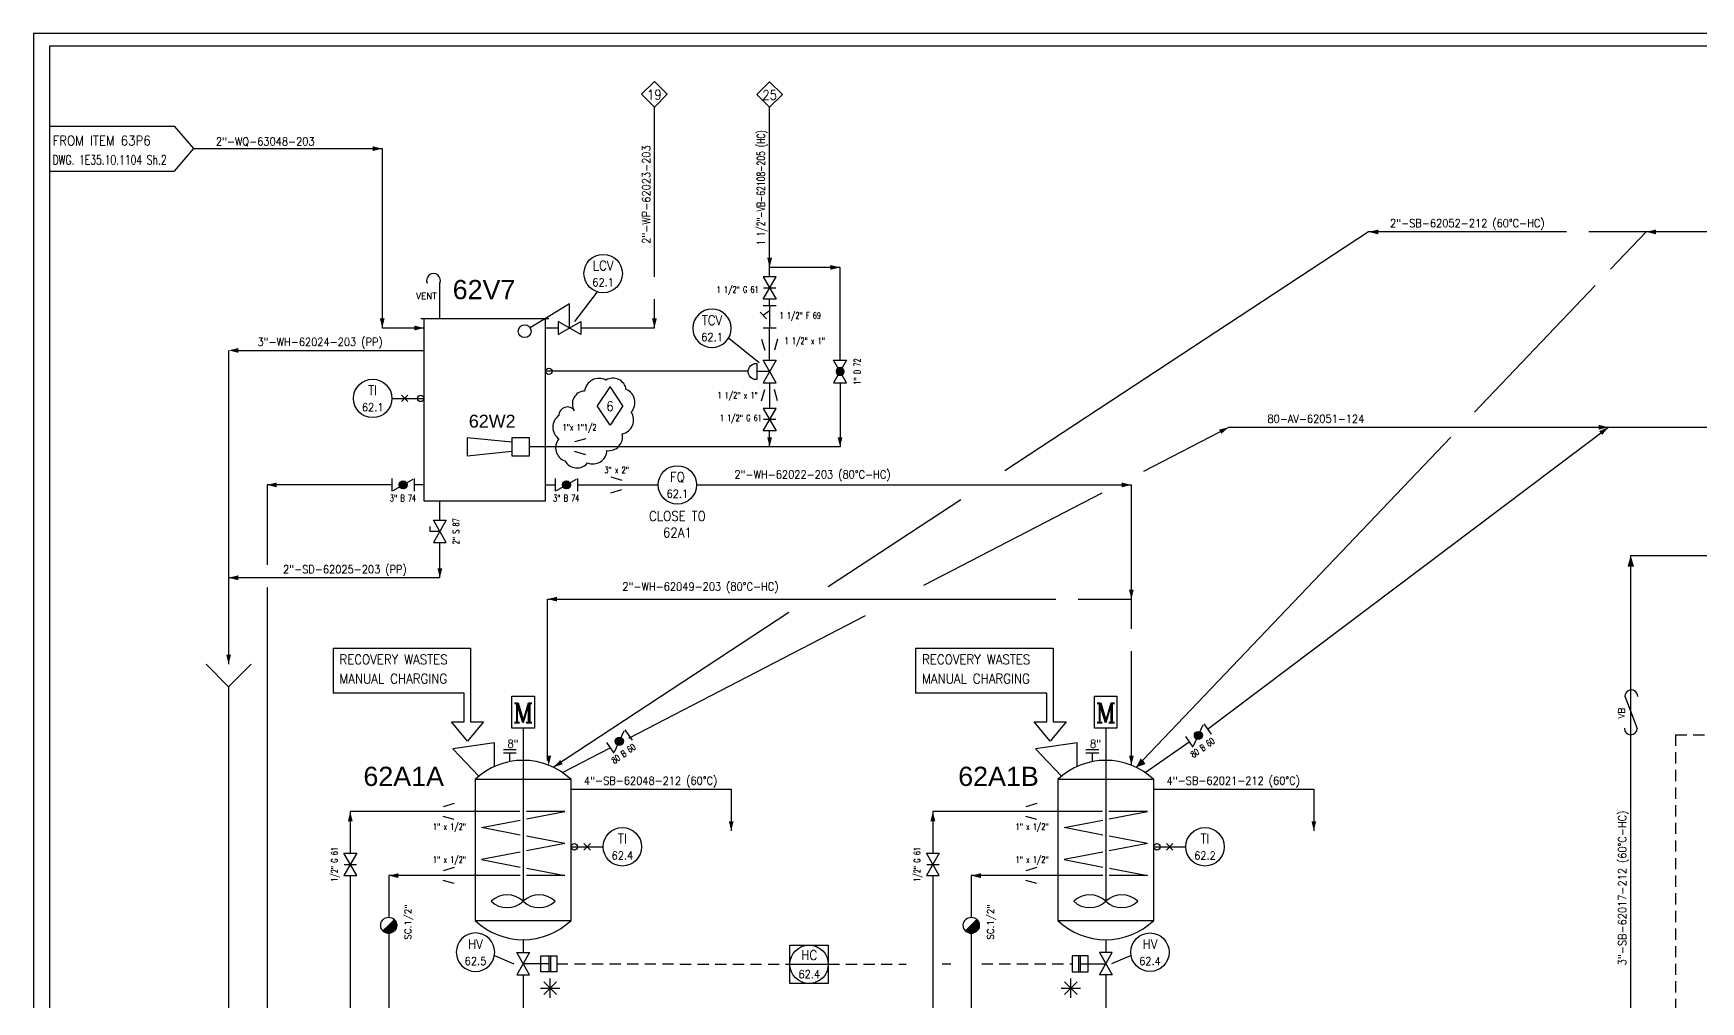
# Model space of a CAD drawing. Extents: x 0 to 91.5, y 0 to 59.4.
# Drawn here: x 0 to 52.1, y 29.2 to 59.4 of the extents above; entities that cross this region are included whole.
import ezdxf
from ezdxf.enums import TextEntityAlignment as Align
from ezdxf.lldxf.tags import DXFTag

# ---------------------------------------------------------------- set-up
doc = ezdxf.new("R2010")
doc.units = 0
doc.header["$LTSCALE"] = 0.5
doc.header["$MEASUREMENT"] = 0
doc.linetypes.add('TRATT2', pattern=[1.1, 0.7, -0.4])
doc.layers.get('0').update_dxf_attribs({"linetype": 'CONTINUOUS'})
for name, color, linetype in [('GREEN', 92, 'CONTINUOUS'), ('NUVOLA', 6, 'CONTINUOUS'), ('PI', 7, 'CONTINUOUS'), ('RED', 1, 'CONTINUOUS'), ('S', 7, 'CONTINUOUS'), ('TRATT2', 5, 'TRATT2'), ('Y', 92, 'CONTINUOUS')]:
    doc.layers.add(name, color=color, linetype=linetype)
doc.styles.add('A4', font='arial.ttf', dxfattribs={"height": 0.4})
doc.styles.add('A6', font='arial.ttf', dxfattribs={"height": 0.6})
doc.styles.add('C6', font='COMPLEX', dxfattribs={"height": 0.6})
doc.styles.add('S2', font='SIMPLEX', dxfattribs={"height": 0.2})
doc.styles.add('S25', font='SIMPLEX', dxfattribs={"width": 0.9, "height": 0.25})
doc.styles.add('S25S', font='SIMPLEX', dxfattribs={"width": 0.7, "height": 0.25})
doc.styles.add('S3', font='SIMPLEX', dxfattribs={"width": 0.9, "height": 0.3})
doc.styles.add('S3S', font='SIMPLEX', dxfattribs={"width": 0.7, "height": 0.3})
tags = doc.linetypes.add('CAPILLARE', pattern='A,0.8,[134,es.shx,S=2.5,R=45,X=0,Y=0],0,1', length=1.8).pattern_tags.tags
tags[4] = DXFTag(74, 5)

# ---------------------------------------------------------------- blocks, each defined once
blk = doc.blocks.new('LCV', base_point=(15.3, 49.6))
for p, q in [((15.649, 50.35), (14.42, 49.604)), ((15.649, 49.6), (15.649, 50.35)), ((15.299, 49.8), (15.299, 49.4)), ((15.299, 49.4), (15.999, 49.8)), ((15.999, 49.4), (15.299, 49.8)), ((15.999, 49.8), (15.999, 49.4))]:
    blk.add_line(p, q)
blk.add_circle((14.249, 49.5), 0.2)
at = {"style": 'S25S', "width": 0.7}
blk.add_attdef('LCV', text='', height=0.25, dxfattribs=at).set_placement((15.7, 48.9), align=Align.CENTER)
blk = doc.blocks.new('STRUM', base_point=(33, 38))
blk.add_circle((33, 38), 0.6)
at = {"width": 0.9}
for tag, height, style, p in [('2', 0.3, 'S3', (33, 38.1)), ('1', 0.25, 'S25', (33, 37.6))]:
    blk.add_attdef(tag, text='', height=height, dxfattribs=dict(at, style=style)).set_placement(p, align=Align.CENTER)
blk = doc.blocks.new('FRECC1', base_point=(19.1, 50.4))
blk.add_solid([(19.1, 50.4), (19.4, 50.475), (19.4, 50.325)])
blk = doc.blocks.new('K', base_point=(6, 22))
for p, q in [((6, 22.2), (6, 21.8)), ((6, 21.8), (6.7, 22.2)), ((6.7, 21.8), (6, 22.2)), ((6.7, 22.2), (6.7, 21.8))]:
    blk.add_line(p, q)
at = {"layer": 'PI', "style": 'S25S', "width": 0.7}
blk.add_attdef('K', text='', height=0.25, dxfattribs=at).set_placement((6.35, 22.3), align=Align.CENTER)
blk = doc.blocks.new('TCV', base_point=(16, 44))
for p, q in [((16.1, 44.4), (16.6, 44.4)), ((16.35, 44.3), (16.35, 44.4)), ((16.35, 44), (16.35, 44.3))]:
    blk.add_line(p, q)
blk.add_arc((16.35, 44.419), 0.251, 355.658, 184.342)
blk.add_blockref('K', (16, 44))
at = {"style": 'S25S', "width": 0.7}
blk.add_attdef('TCV', text='', height=0.25, dxfattribs=at).set_placement((16.4, 43.2), align=Align.CENTER)
blk = doc.blocks.new('X', base_point=(14, 48))
for p, q in [((14.1, 47.9), (13.9, 48.1)), ((14.1, 48.1), (13.9, 47.9))]:
    blk.add_line(p, q)
blk = doc.blocks.new('MOTOR', base_point=(11.35, 51))
for p, q in [((11, 52), (11.7, 52)), ((11, 51), (11, 52)), ((11.7, 52), (11.7, 51)), ((11.7, 51), (11, 51))]:
    blk.add_line(p, q)
at = {"style": 'C6'}
blk.add_text('M', height=0.6, dxfattribs=at).set_placement((11.351, 51.18), align=Align.CENTER)
blk = doc.blocks.new('LOSAN2', base_point=(64, 56))
for p, q in [((64, 56.7), (67.9, 56.7)), ((64, 55.3), (67.9, 55.3))]:
    blk.add_line(p, q)
at = {"layer": 'S', "style": 'S3', "width": 0.9}
for tag, p in [('1', (64.1, 56.1)), ('2', (64.1, 55.5))]:
    blk.add_attdef(tag, p, '', height=0.3, dxfattribs=at)
blk = doc.blocks.new('G', base_point=(69, 41))
at = {"layer": 'S'}
for p, q in [((69, 41.2), (69, 40.8)), ((69, 40.8), (69.7, 41.2)), ((69.7, 40.8), (69, 41.2)), ((69.348, 41.194), (69.348, 40.807)), ((69.7, 41.2), (69.7, 40.8))]:
    blk.add_line(p, q, dxfattribs=at)
at = {"layer": 'S', "style": 'S2', "width": 0.7}
for p in [(69.349, 41.396), (69.349, 40.502)]:
    blk.add_attdef('G', text='', height=0.2, dxfattribs=at).set_placement(p, align=Align.CENTER)
blk = doc.blocks.new('*X14')
for p, q in [((12.725, 29.59), (12.86, 29.725)), ((12.728, 29.628), (12.822, 29.722)), ((12.731, 29.561), (12.889, 29.719)), ((12.742, 29.536), (12.914, 29.708)), ((12.757, 29.516), (12.934, 29.693)), ((12.776, 29.499), (12.951, 29.674)), ((12.798, 29.486), (12.964, 29.652)), ((12.825, 29.477), (12.973, 29.625)), ((12.858, 29.475), (12.975, 29.592)), ((12.907, 29.489), (12.961, 29.543))]:
    blk.add_line(p, q)
blk = doc.blocks.new('D', base_point=(69.1, 41))
at = {"layer": 'S'}
for p, q in [((69.1, 41.2), (69.8, 40.8)), ((69.8, 41.2), (69.1, 40.8)), ((69.1, 40.8), (69.1, 41.2)), ((69.8, 40.8), (69.8, 41.2))]:
    blk.add_line(p, q, dxfattribs=at)
blk.add_circle((69.45, 41), 0.125, dxfattribs=at)
blk.add_blockref('*X14', (56.6, 11.4), dxfattribs=at)
at = {"layer": 'S', "style": 'S2', "width": 0.7}
for p in [(69.449, 41.396), (69.449, 40.502)]:
    blk.add_attdef('D', text='', height=0.2, dxfattribs=at).set_placement(p, align=Align.CENTER)
blk = doc.blocks.new('NOMEN', base_point=(35, 22))
for p, q in [((35, 22.8), (34.6, 22.4)), ((34.6, 22.4), (35, 22)), ((35.4, 22.4), (35, 22.8)), ((35, 22), (35.4, 22.4))]:
    blk.add_line(p, q)
at = {"style": 'S3', "width": 0.9}
blk.add_attdef('1', text='', height=0.3, dxfattribs=at).set_placement((35, 22.236), align=Align.CENTER)
blk = doc.blocks.new('F2', base_point=(69, 41))
at = {"layer": 'S'}
for p, q in [((69, 41.2), (69, 40.8)), ((69.7, 41.2), (69.7, 40.8)), ((69.7, 41), (69, 41)), ((69.5, 40.7), (69.3, 40.9)), ((69.55, 41), (69.4, 40.8))]:
    blk.add_line(p, q, dxfattribs=at)
at = {"layer": 'S', "style": 'S2', "width": 0.7}
for p in [(69.342, 41.396), (69.342, 40.466)]:
    blk.add_attdef('F', text='', height=0.2, dxfattribs=at).set_placement(p, align=Align.CENTER)
blk = doc.blocks.new('S', base_point=(68, 41))
at = {"layer": 'S'}
for p, q in [((68, 41.2), (68, 40.8)), ((68.7, 40.8), (68, 41.2)), ((68, 40.8), (68.7, 41.2)), ((68.35, 41.3), (68.5, 41.3)), ((68.35, 41), (68.35, 41.3)), ((68.7, 41.2), (68.7, 40.8))]:
    blk.add_line(p, q, dxfattribs=at)
at = {"layer": 'S', "style": 'S2', "width": 0.7}
for p in [(68.35, 41.4), (68.35, 40.5)]:
    blk.add_attdef('S', text='', height=0.2, dxfattribs=at).set_placement(p, align=Align.CENTER)
blk = doc.blocks.new('*X17')
for p, q in [((42.837, 27.811), (43.189, 28.163)), ((42.857, 27.796), (43.204, 28.143)), ((42.879, 27.782), (43.218, 28.121)), ((42.903, 27.771), (43.229, 28.097)), ((42.929, 27.762), (43.238, 28.071)), ((42.958, 27.755), (43.245, 28.042)), ((42.99, 27.752), (43.248, 28.01)), ((43.027, 27.753), (43.247, 27.973)), ((43.072, 27.763), (43.237, 27.928)), ((43.141, 27.796), (43.204, 27.859))]:
    blk.add_line(p, q)
blk = doc.blocks.new('SC', base_point=(43, 28.25))
for q in [(43.177, 28.176), (42.822, 27.824)]:
    blk.add_line((43, 28), q)
blk.add_circle((43, 28), 0.25)
blk.add_arc((42.998, 28.002), 0.25, 225.295, 44.2407)
blk.add_blockref('*X17', (0, 0))
blk = doc.blocks.new('TRACC', base_point=(13.9, 28.6))
blk.add_line((15.1, 28.8), (14.1, 28.4))
for centre, start, end in [((14.1, 28.6), 90, 270), ((15.1, 28.6), 270, 90)]:
    blk.add_arc(centre, 0.2, start, end)
at = {"layer": 'S', "style": 'S2'}
blk.add_text('VB', height=0.2, dxfattribs=at).set_placement((14.4, 28.8))
blk = doc.blocks.new('LINEA', base_point=(21, 32))
at = {"layer": 'S', "style": 'S25', "width": 0.9}
blk.add_attdef('LINE', (21, 32.14), '', height=0.25, dxfattribs=at)
blk = doc.blocks.new('FRECC2')
at = {"layer": 'RED'}
blk.add_solid([(0, 0), (0.35, 0.1), (0.35, -0.1)], dxfattribs=at)
blk = doc.blocks.new('RID2', base_point=(71, 41))
at = {"layer": 'S'}
for p, q in [((71.35, 41.25), (71, 41.15)), ((71.35, 40.75), (71, 40.85))]:
    blk.add_line(p, q, dxfattribs=at)
at = {"layer": 'S', "style": 'S2', "width": 0.7}
for p in [(71.2, 41.4), (71.2, 40.4)]:
    blk.add_attdef('RID', text='', height=0.2, dxfattribs=at).set_placement(p, align=Align.CENTER)
blk = doc.blocks.new('*X23')
for p, q in [((12.778, 29.501), (12.903, 29.626)), ((12.782, 29.47), (12.934, 29.622)), ((12.786, 29.544), (12.86, 29.618)), ((12.792, 29.444), (12.96, 29.612)), ((12.806, 29.423), (12.981, 29.598)), ((12.823, 29.405), (12.999, 29.581)), ((12.844, 29.391), (13.013, 29.56)), ((12.87, 29.38), (13.023, 29.534)), ((12.9, 29.376), (13.028, 29.504)), ((12.942, 29.382), (13.022, 29.462))]:
    blk.add_line(p, q)
blk = doc.blocks.new('B', base_point=(12.55, 29.5))
for p, q in [((12.55, 29.7), (12.55, 29.3)), ((13.25, 29.7), (13.25, 29.3)), ((12.591, 29.322), (13.215, 29.68))]:
    blk.add_line(p, q)
blk.add_circle((12.903, 29.501), 0.125)
blk.add_blockref('*X23', (0, 0))
at = {"layer": 'S', "style": 'S2', "width": 0.7}
blk.add_attdef('B', text='', height=0.2, dxfattribs=at).set_placement((12.9, 29.807), align=Align.CENTER)
blk = doc.blocks.new('RIDN')
at = {"layer": 'S'}
for p, q in [((-0.364, 0.248), (-0.014, 0.148)), ((-0.364, -0.252), (-0.014, -0.152))]:
    blk.add_line(p, q, dxfattribs=at)
at = {"layer": 'S', "style": 'S2', "width": 0.7}
for p in [(-0.178, 0.398), (-0.178, -0.602)]:
    blk.add_attdef('RID', text='', height=0.2, dxfattribs=at).set_placement(p, align=Align.CENTER)
blk = doc.blocks.new('RID')
for p, q in [((-0.364, 0.248), (-0.014, 0.148)), ((-0.364, -0.252), (-0.014, -0.152))]:
    blk.add_line(p, q)
at = {"style": 'S2', "width": 0.7}
for p in [(-0.178, 0.398), (-0.178, -0.602)]:
    blk.add_attdef('RID', text='', height=0.2, dxfattribs=at).set_placement(p, align=Align.CENTER)
blk = doc.blocks.new('FLANGIA')
at = {"layer": 'GREEN'}
for p, q in [((0, 0.2), (0, -0.2)), ((0.1, 0.2), (0.1, -0.2))]:
    blk.add_line(p, q, dxfattribs=at)
blk = doc.blocks.new('ASTER')
at = {"layer": 'RED'}
for p, q in [((-0.3, 0), (0.3, 0)), ((-0.2, 0.2), (0.2, -0.2)), ((0.2, 0.2), (-0.2, -0.2)), ((0, -0.3), (0, 0.3))]:
    blk.add_line(p, q, dxfattribs=at)
blk = doc.blocks.new('COMPUTER')
blk.add_line((-0.6, 0), (0.6, 0))
blk.add_lwpolyline([(-0.6, 0.6), (0.6, 0.6), (0.6, -0.6), (-0.6, -0.6), (-0.6, 0.6)])
blk.add_circle((0, 0), 0.6)
at = {"style": 'S2'}
for tag, p in [('3', (0.8, 0.4)), ('4', (0.8, 0.1))]:
    blk.add_attdef(tag, p, '', height=0.2, dxfattribs=at)
at = {"width": 0.9}
for tag, height, style, p in [('SIGLA', 0.3, 'S3', (0.005, 0.139)), ('NUMERO', 0.25, 'S25', (0.005, -0.436))]:
    blk.add_attdef(tag, text='', height=height, dxfattribs=dict(at, style=style)).set_placement(p, align=Align.CENTER)
blk = doc.blocks.new('RID1')
for p, q in [((0.35, 0.25), (0, 0.15)), ((0.35, -0.25), (0, -0.15))]:
    blk.add_line(p, q)
at = {"style": 'S2', "width": 0.7}
for p in [(0.2, 0.4), (0.2, -0.6)]:
    blk.add_attdef('RID', text='', height=0.2, dxfattribs=at).set_placement(p, align=Align.CENTER)
blk = doc.blocks.new('REV')
at = {"layer": 'Y'}
for p, q in [((0, 0.6), (-0.4, 0)), ((0.4, 0), (0, 0.6)), ((0, -0.6), (-0.4, 0)), ((0.4, 0), (0, -0.6))]:
    blk.add_line(p, q, dxfattribs=at)
at = {"layer": 'Y', "color": 0, "style": 'S3', "width": 0.9}
blk.add_attdef('REV', text='', height=0.3, dxfattribs=at).set_placement((0, -0.162), align=Align.CENTER)

msp = doc.modelspace()

# ---------------------------------------------------------------- linework, layer by layer
for p, q in [((91.5, 59.4), (0, 59.4)), ((0, 59.4), (0, 0)), ((19.4, 51.8), (19.4, 57.1)), ((23, 51.8), (23, 57.091)), ((4.4, 56.5), (5, 55.8)), ((5, 55.8), (4.4, 55.1)), ((5, 55.8), (10.9, 55.8)), ((10.9, 55.8), (10.9, 50.2)), ((41.711, 53.2), (30.348, 45.739)), ((47.894, 53.2), (41.711, 53.2)), ((67.7, 53.2), (48.594, 53.2)), ((50.384, 53.2), (49.271, 52.033)), ((25.2, 52.091), (23, 52.091)), ((25.2, 49.191), (25.2, 52.091)), ((17.61, 51.331), (16.9, 50.4)), ((19.4, 50.2), (19.4, 51.1)), ((23, 50.891), (23, 51.1)), ((48.788, 51.526), (45.022, 47.575)), ((10.9, 50.2), (12.2, 50.2)), ((16, 50.2), (16.4, 50.2)), ((17.1, 50.2), (19.4, 50.2)), ((23, 49.191), (23, 50.191)), ((6.1, 49.5), (6.1, 39.7)), ((6.2, 49.5), (12.2, 49.5)), ((21.719, 49.889), (22.67, 49.124)), ((23, 48.491), (23, 47.691)), ((25.2, 48.491), (25.2, 46.491)), ((11.2, 48), (12.2, 48)), ((23, 46.491), (23, 46.991)), ((34.692, 45.727), (37.342, 47.1)), ((36.677, 37.678), (49.2, 47.1)), ((37.342, 47.1), (67.7, 47.1)), ((25.2, 46.491), (15.504, 46.491)), ((44.279, 46.795), (34.449, 36.482)), ((7.3, 45.3), (7.3, 42.8)), ((11.2, 45.3), (7.3, 45.3)), ((12.2, 45.3), (11.9, 45.3)), ((12.7, 44.2), (12.7, 44.8)), ((16, 45.3), (16.3, 45.3)), ((17, 45.3), (19.518, 45.3)), ((20.718, 45.3), (34.3, 45.3)), ((28.973, 44.837), (24.833, 42.118)), ((27.82, 42.168), (33.384, 45.05)), ((34.3, 40.807), (34.3, 45.3)), ((12.7, 42.4), (12.7, 43.5)), ((12.7, 42.4), (6.1, 42.4)), ((7.3, 42.1), (7.3, 4.7)), ((16.062, 36.697), (16.062, 41.733)), ((16.062, 41.733), (31.941, 41.733)), ((32.641, 41.733), (34.3, 41.733)), ((23.603, 41.311), (16.249, 36.482)), ((18.606, 37.396), (25.993, 41.222)), ((9.361, 40.2), (13.161, 40.2)), ((9.361, 40.2), (9.361, 38.8)), ((13.161, 40.2), (13.661, 40.2)), ((13.661, 40.2), (13.661, 38.8)), ((27.561, 40.2), (31.361, 40.2)), ((27.561, 40.2), (27.561, 38.8)), ((31.361, 40.2), (31.861, 40.2)), ((31.861, 40.2), (31.861, 38.8)), ((34.3, 36.547), (34.3, 40.107)), ((6.1, 39), (5.4, 39.7)), ((6.1, 39), (6.8, 39.7)), ((6.1, 39), (6.1, 1.8)), ((13.461, 38.8), (9.361, 38.8)), ((13.461, 37.9), (13.461, 38.8)), ((13.661, 38.8), (13.661, 37.9)), ((31.661, 38.8), (27.561, 38.8)), ((31.661, 37.9), (31.661, 38.8)), ((31.861, 38.8), (31.861, 37.9)), ((13.561, 37.3), (13.061, 37.9)), ((13.061, 37.9), (13.461, 37.9)), ((14.061, 37.9), (13.561, 37.3)), ((13.661, 37.9), (14.061, 37.9)), ((15.3, 37.7), (15.3, 32.3)), ((31.761, 37.3), (31.261, 37.9)), ((31.261, 37.9), (31.661, 37.9)), ((32.261, 37.9), (31.761, 37.3)), ((31.861, 37.9), (32.261, 37.9)), ((33.5, 37.7), (33.5, 32.3)), ((16.529, 36.32), (18.016, 37.09)), ((34.729, 36.32), (36.103, 37.277)), ((16.062, 36.697), (16.062, 36.697)), ((16.8, 35.8), (21.8, 35.8)), ((21.8, 35.8), (21.8, 34.5)), ((35, 35.8), (40, 35.8)), ((40, 35.8), (40, 34.5)), ((11.2, 35.1), (9.9, 35.1)), ((9.9, 35.1), (9.9, 33.8)), ((15.2, 35.1), (11.2, 35.1)), ((16.6, 35.1), (15.4, 35.1)), ((15.402, 34.87), (16.6, 35.1)), ((29.4, 35.1), (28.1, 35.1)), ((28.1, 35.1), (28.1, 33.8)), ((33.4, 35.1), (29.4, 35.1)), ((34.8, 35.1), (33.6, 35.1)), ((33.602, 34.87), (34.8, 35.1)), ((14, 34.6), (15.208, 34.832)), ((15.204, 34.368), (14, 34.6)), ((32.2, 34.6), (33.408, 34.832)), ((33.404, 34.368), (32.2, 34.6)), ((16.6, 34.1), (15.405, 33.87)), ((16.6, 34.1), (15.408, 34.329)), ((16.8, 34), (17.8, 34)), ((34.8, 34.1), (33.605, 33.87)), ((34.8, 34.1), (33.608, 34.329)), ((35, 34), (36, 34)), ((15.211, 33.833), (14, 33.6)), ((14, 33.6), (15.212, 33.367)), ((33.411, 33.833), (32.2, 33.6)), ((32.2, 33.6), (33.412, 33.367)), ((9.9, 33.1), (9.9, 23.958)), ((15.211, 33.1), (11.1, 33.1)), ((11.1, 33.1), (11.1, 31.8)), ((16.6, 33.1), (15.405, 33.1)), ((15.413, 33.328), (16.6, 33.1)), ((28.1, 33.1), (28.1, 23.958)), ((33.411, 33.1), (29.3, 33.1)), ((29.3, 33.1), (29.3, 31.8)), ((34.8, 33.1), (33.605, 33.1)), ((33.613, 33.328), (34.8, 33.1)), ((11.1, 31.3), (11.1, 23.958)), ((29.3, 31.3), (29.3, 23.958)), ((14.402, 30.601), (15.011, 30.35)), ((16.1, 30.35), (15.3, 30.35)), ((15.85, 30.6), (16.35, 30.6)), ((15.85, 30.1), (15.85, 30.6)), ((16.1, 30.6), (16.1, 30.1)), ((16.15, 30.6), (16.15, 30.1)), ((16.35, 30.6), (16.35, 30.1)), ((32.95, 30.6), (32.45, 30.6)), ((32.45, 30.6), (32.45, 30.1)), ((32.65, 30.6), (32.65, 30.1)), ((32.7, 30.6), (32.7, 30.1)), ((32.7, 30.35), (33.5, 30.35)), ((32.95, 30.1), (32.95, 30.6)), ((34.291, 30.601), (33.682, 30.35)), ((16.35, 30.1), (15.85, 30.1)), ((32.45, 30.1), (32.95, 30.1))]:
    msp.add_line(p, q)
at = {"linetype": 'CAPILLARE'}
msp.add_line((22.328, 48.848), (16, 48.848), dxfattribs=at)
for centre in [(16.1, 48.848), (12.1, 48), (16.9, 34), (35.1, 34)]:
    msp.add_circle(centre, 0.1)
for centre, start, end in [((14.8, 31.775), 46.3972, 133.6028), ((14.8, 32.825), 226.3972, 313.6028), ((15.8, 31.775), 46.3972, 133.6028), ((15.8, 32.825), 226.3972, 313.6028), ((33, 31.775), 46.3972, 133.6028), ((33, 32.825), 226.3972, 313.6028), ((34, 31.775), 46.3972, 133.6028), ((34, 32.825), 226.3972, 313.6028)]:
    msp.add_arc(centre, 0.725, start, end)
at = {"layer": 'GREEN'}
for p, q in [((12.7, 50.5), (12.7, 51.6)), ((12.1, 50.5), (16.1, 50.5)), ((12.2, 50.5), (12.2, 44.8)), ((16, 44.8), (16, 50.5)), ((13.549, 46.77), (13.549, 46.211)), ((14.945, 46.63), (13.549, 46.77)), ((14.945, 46.77), (14.945, 46.211)), ((15.504, 46.77), (14.945, 46.77)), ((15.504, 46.211), (15.504, 46.77)), ((13.549, 46.211), (14.945, 46.351)), ((14.945, 46.211), (15.504, 46.211)), ((12.2, 44.8), (16, 44.8)), ((14.407, 37.245), (13.107, 37.061)), ((13.107, 37.061), (13.918, 36.203)), ((14.407, 36.51), (14.407, 37.245)), ((32.607, 37.245), (31.307, 37.061)), ((31.307, 37.061), (32.118, 36.203)), ((32.607, 36.51), (32.607, 37.245)), ((14.882, 36.66), (14.882, 36.943)), ((33.082, 36.66), (33.082, 36.943)), ((13.8, 36.1), (13.8, 31.7)), ((16.8, 36.1), (13.8, 36.1)), ((16.8, 31.7), (16.8, 36.1)), ((32, 36.1), (32, 31.7)), ((35, 36.1), (32, 36.1)), ((35, 31.7), (35, 36.1)), ((13.8, 31.7), (16.8, 31.7)), ((32, 31.7), (35, 31.7))]:
    msp.add_line(p, q, dxfattribs=at)
for centre, radius, start, end in [((12.5, 51.683), 0.217, 337.3801, 202.6199), ((15.3, 34.525), 2.175, 46.3972, 133.6028), ((33.5, 34.525), 2.175, 46.3972, 133.6028), ((15.3, 33.275), 2.175, 226.3972, 313.6028), ((33.5, 33.275), 2.175, 226.3972, 313.6028)]:
    msp.add_arc(centre, radius, start, end, dxfattribs=at)
at = {"layer": 'NUVOLA'}
msp.add_lwpolyline([(16.899, 47.628, 0.718176), (16.417, 47.466, 0.520567), (16.417, 46.739, 0.520567), (16.602, 46.05, 0.520567), (17.315, 45.988, 0.520567), (17.919, 46.373, 0.520567), (18.396, 46.893, 0.520567), (18.679, 47.575, 0.520567), (18.523, 48.277, 0.520567), (17.884, 48.575, 0.520567), (17.219, 48.228, 0.588058)], format="xyb", close=True, dxfattribs=at)
at = {"layer": 'RED'}
for p, q in [((90.9, 59), (0.5, 59)), ((0.5, 59), (0.5, 0.5)), ((49.9, 18), (49.9, 43.1)), ((49.9, 43.1), (57.683, 43.1)), ((15.3, 31.1), (15.3, 30.7)), ((33.5, 31.1), (33.5, 30.7)), ((15.3, 30), (15.3, 16.5)), ((33.5, 30), (33.5, 16.5))]:
    msp.add_line(p, q, dxfattribs=at)
at = {"layer": 'TRATT2'}
for p, q in [((51.3, 37.5), (51.3, 17.9)), ((51.3, 37.5), (52.6, 37.5)), ((16.35, 30.35), (23.633, 30.332)), ((24.833, 30.332), (27.268, 30.338)), ((28.393, 30.341), (28.66, 30.341)), ((29.625, 30.343), (32.45, 30.35))]:
    msp.add_line(p, q, dxfattribs=at)

# ---------------------------------------------------------------- block references
for name, p, values in [('NOMEN', (19.4, 57.1), {'1': '19'}), ('STRUM', (17.8, 51.9), {'2': 'LCV', '1': '62.1'}), ('STRUM', (10.6, 48), {'2': 'TI', '1': '62.1'}), ('REV', (18.016, 47.769), {'REV': '6'}), ('STRUM', (20.118, 45.3), {'2': 'FQ', '1': '62.1'}), ('LINEA', (7.8, 42.4), {'LINE': '2"-SD-62025-203 (PP)'}), ('STRUM', (18.4, 34), {'2': 'TI', '1': '62.4'}), ('STRUM', (36.6, 34), {'2': 'TI', '1': '62.2'}), ('STRUM', (34.881, 30.709), {'2': 'HV', '1': '62.4'}), ('COMPUTER', (24.233, 30.332), {'SIGLA': 'HC', 'NUMERO': '62.4'})]:
    msp.add_blockref(name, p).add_auto_attribs(values)
ref = msp.add_blockref('NOMEN', (23, 57.091), dxfattribs=dict(xscale=-1))
ref.add_attrib('1', '25', dxfattribs={"height": 0.3, "style": 'S3', "width": 0.9}).set_placement((23, 57.327), align=Align.CENTER)
ref = msp.add_blockref('LOSAN2', (0.5, 55.8))
ref.add_attrib('1', 'FROM ITEM 63P6', (0.6, 55.9), dxfattribs={"layer": 'S', "height": 0.3, "style": 'S3', "width": 0.9})
ref.add_attrib('2', 'DWG. 1E35.10.1104 Sh.2', (0.6, 55.3), dxfattribs={"layer": 'S', "height": 0.3, "style": 'S3S', "width": 0.7})
for name, p, rotation in [('FRECC1', (10.9, 55.8), 180), ('FRECC1', (10.9, 50.2), 90), ('FRECC1', (12.2, 50.2), 180), ('FRECC1', (19.4, 50.2), 90), ('FRECC1', (37.342, 47.1), 207.3816353378762), ('FRECC1', (49.2, 47.1), 180), ('FRECC1', (49.2, 47.1), 216.9574465570151), ('FRECC1', (34.3, 45.3), 180), ('FRECC1', (12.7, 42.4), 90), ('FRECC1', (34.3, 41.733), 90), ('FRECC1', (6.1, 39.7), 90), ('FLANGIA', (14.882, 36.937), 90), ('FLANGIA', (33.082, 36.937), 90), ('FRECC1', (16.1, 36.547), 90), ('FRECC1', (16.249, 36.482), 33.28744498923864), ('FRECC1', (34.3, 36.547), 90), ('FRECC1', (34.449, 36.482), 49.52300905159652), ('FRECC1', (34.449, 36.482), 33.28744498923864), ('FRECC1', (9.9, 35.1), 270), ('FRECC1', (28.1, 35.1), 270), ('FRECC1', (21.8, 34.5), 90), ('FRECC1', (40, 34.5), 90), ('K', (15.3, 30), 90)]:
    msp.add_blockref(name, p, dxfattribs=dict(rotation=rotation))
for name, p in [('FRECC1', (41.711, 53.2)), ('FRECC1', (50.384, 53.2)), ('LCV', (16.4, 50.2)), ('FRECC1', (6.1, 49.5)), ('X', (11.6, 48)), ('FRECC1', (7.3, 45.3)), ('FRECC1', (6.1, 42.4)), ('FRECC1', (16.062, 41.733)), ('X', (17.3, 34)), ('X', (35.5, 34)), ('FRECC1', (11.1, 33.1)), ('FRECC1', (29.3, 33.1)), ('ASTER', (16.145, 29.583)), ('ASTER', (32.411, 29.583))]:
    msp.add_blockref(name, p)
at = {"xscale": -1}
for name, p, rotation in [('FRECC1', (23, 52.091), 270), ('TCV', (23, 49.191), 90), ('FRECC1', (23, 46.491), 270), ('FRECC1', (25.2, 46.491), 270), ('K', (33.5, 30), 270)]:
    msp.add_blockref(name, p, dxfattribs=dict(at, rotation=rotation))
at = {"linetype": 'CAPILLARE', "rotation": 180}
msp.add_blockref('FRECC1', (25.2, 52.091), dxfattribs=at)
ref = msp.add_blockref('STRUM', (21.2, 50.191), dxfattribs=dict(xscale=-1))
ref.add_attrib('2', 'TCV', dxfattribs={"height": 0.3, "style": 'S3', "width": 0.9}).set_placement((21.2, 50.291), align=Align.CENTER)
ref.add_attrib('1', '62.1', dxfattribs={"height": 0.25, "style": 'S25', "width": 0.9}).set_placement((21.2, 49.791), align=Align.CENTER)
ref = msp.add_blockref('RID', (23, 49.491), dxfattribs=dict(rotation=270))
ref.add_attrib('RID', '1 1/2" x 1"', dxfattribs={"height": 0.2, "style": 'S2', "width": 0.7}).set_placement((24.1, 49.7), align=Align.CENTER)
ref = msp.add_blockref('RID', (23, 48.291), dxfattribs=dict(xscale=-1, rotation=270))
ref.add_attrib('RID', '1 1/2" x 1"', dxfattribs={"height": 0.2, "style": 'S2', "width": 0.7}).set_placement((22, 48), align=Align.CENTER)
ref = msp.add_blockref('RID1', (16.904, 46.491))
ref.add_attrib('RID', '1"x 1"1/2', dxfattribs={"height": 0.2, "style": 'S2', "width": 0.7}).set_placement((17.065, 46.997), align=Align.CENTER)
ref = msp.add_blockref('RIDN', (18.4, 45.3), dxfattribs=dict(xscale=-1, rotation=180))
ref.add_attrib('RID', '3" x 2"', dxfattribs={"layer": 'S', "height": 0.2, "style": 'S2', "width": 0.7}).set_placement((18.222, 45.664), align=Align.CENTER)
ref = msp.add_blockref('B', (11.199, 45.3))
ref.add_attrib('B', '3" B 74', dxfattribs={"layer": 'S', "height": 0.2, "style": 'S2', "width": 0.7}).set_placement((11.546, 44.787), align=Align.CENTER)
ref = msp.add_blockref('B', (16.3, 45.3))
ref.add_attrib('B', '3" B 74', dxfattribs={"layer": 'S', "height": 0.2, "style": 'S2', "width": 0.7}).set_placement((16.647, 44.787), align=Align.CENTER)
ref = msp.add_blockref('LINEA', (14.695, 37.142))
ref.add_attrib('LINE', '8"', (14.81, 37.094), dxfattribs={"layer": 'S', "height": 0.25, "style": 'S25', "width": 0.9})
ref = msp.add_blockref('LINEA', (32.895, 37.142))
ref.add_attrib('LINE', '8"', (33.01, 37.094), dxfattribs={"layer": 'S', "height": 0.25, "style": 'S25', "width": 0.9})
ref = msp.add_blockref('RID2', (12.8, 35.1), dxfattribs=dict(xscale=-1, rotation=180))
ref.add_attrib('RID', '1" x 1/2"', dxfattribs={"layer": 'S', "height": 0.2, "style": 'S2', "width": 0.7}).set_placement((13, 34.529), align=Align.CENTER)
ref = msp.add_blockref('RID2', (31, 35.1), dxfattribs=dict(xscale=-1, rotation=180))
ref.add_attrib('RID', '1" x 1/2"', dxfattribs={"layer": 'S', "height": 0.2, "style": 'S2', "width": 0.7}).set_placement((31.2, 34.529), align=Align.CENTER)
ref = msp.add_blockref('G', (9.9, 33.1), dxfattribs=dict(rotation=90))
ref.add_attrib('G', '1/2" G 61', dxfattribs={"layer": 'S', "height": 0.2, "rotation": 90, "style": 'S2', "width": 0.7}).set_placement((9.504, 33.449), align=Align.CENTER)
ref = msp.add_blockref('G', (28.1, 33.1), dxfattribs=dict(rotation=90))
ref.add_attrib('G', '1/2" G 61', dxfattribs={"layer": 'S', "height": 0.2, "rotation": 90, "style": 'S2', "width": 0.7}).set_placement((27.704, 33.449), align=Align.CENTER)
ref = msp.add_blockref('RID2', (12.8, 33.1))
ref.add_attrib('RID', '1" x 1/2"', dxfattribs={"layer": 'S', "height": 0.2, "style": 'S2', "width": 0.7}).set_placement((13, 33.5), align=Align.CENTER)
ref = msp.add_blockref('RID2', (31, 33.1))
ref.add_attrib('RID', '1" x 1/2"', dxfattribs={"layer": 'S', "height": 0.2, "style": 'S2', "width": 0.7}).set_placement((31.2, 33.5), align=Align.CENTER)
ref = msp.add_blockref('STRUM', (13.812, 30.709), dxfattribs=dict(xscale=-1))
ref.add_attrib('2', 'HV', dxfattribs={"height": 0.3, "style": 'S3', "width": 0.9}).set_placement((13.812, 30.809), align=Align.CENTER)
ref.add_attrib('1', '62.5', dxfattribs={"height": 0.25, "style": 'S25', "width": 0.9}).set_placement((13.812, 30.309), align=Align.CENTER)
at = {"layer": 'GREEN'}
for p in [(15.3, 37.7), (33.5, 37.7)]:
    msp.add_blockref('MOTOR', p, dxfattribs=at)
at = {"layer": 'RED', "color": 1, "rotation": 270.0000000000005}
msp.add_blockref('FRECC2', (49.9, 43.1), dxfattribs=at)
at = {"layer": 'S'}
ref = msp.add_blockref('LINEA', (22.5, 52.791), dxfattribs=dict(at, xscale=-1, rotation=270))
ref.add_attrib('LINE', '1 1/2"-VB-62108-205 (HC)', (22.854, 52.791), dxfattribs={"height": 0.25, "rotation": 90, "style": 'S25S', "width": 0.7})
at = {"layer": 'S', "rotation": 90}
for p, values in [((19.411, 52.828), {'LINE': '2"-WP-62023-203'}), ((49.9, 30.3), {'LINE': '3"-SB-62017-212 (60%%dC-HC)'})]:
    msp.add_blockref('LINEA', p, dxfattribs=at).add_auto_attribs(values)
at = {"layer": 'S'}
ref = msp.add_blockref('G', (23, 51.1), dxfattribs=dict(at, xscale=-1, rotation=270))
ref.add_attrib('G', '1 1/2" G 61', dxfattribs={"height": 0.2, "style": 'S2', "width": 0.7}).set_placement((22, 51.3), align=Align.CENTER)
ref = msp.add_blockref('F2', (23, 50.191), dxfattribs=dict(at, xscale=-1, rotation=270))
ref.add_attrib('F', '1 1/2" F 69', dxfattribs={"height": 0.2, "style": 'S2', "width": 0.7}).set_placement((23.957, 50.491), align=Align.CENTER)
for p, values in [((7, 49.5), {'LINE': '3"-WH-62024-203 (PP)'}), ((38.55, 47.1), {'LINE': '80-AV-62051-124'}), ((17.2, 35.8), {'LINE': '4"-SB-62048-212 (60%%dC)'}), ((35.4, 35.8), {'LINE': '4"-SB-62021-212 (60%%dC)'})]:
    msp.add_blockref('LINEA', p, dxfattribs=at).add_auto_attribs(values)
ref = msp.add_blockref('D', (25.2, 48.491), dxfattribs=dict(at, xscale=-1, rotation=270))
ref.add_attrib('D', '1" D 72', dxfattribs={"height": 0.2, "rotation": 90, "style": 'S2', "width": 0.7}).set_placement((25.834, 48.84), align=Align.CENTER)
ref = msp.add_blockref('G', (23, 46.991), dxfattribs=dict(at, xscale=-1, rotation=270))
ref.add_attrib('G', '1 1/2" G 61', dxfattribs={"height": 0.2, "style": 'S2', "width": 0.7}).set_placement((22.1, 47.291), align=Align.CENTER)
ref = msp.add_blockref('LINEA', (20.946, 41.064), dxfattribs=dict(at, rotation=90))
ref.add_attrib('LINE', '2"-WH-62022-203 (80°C-HC)', (21.9, 45.501), dxfattribs={"height": 0.25, "style": 'S25', "width": 0.9})
ref = msp.add_blockref('S', (12.7, 43.5), dxfattribs=dict(at, rotation=90.00000000000004))
ref.add_attrib('S', ' 2" S 87', dxfattribs={"height": 0.2, "rotation": 90, "style": 'S2', "width": 0.7}).set_placement((13.3, 43.8), align=Align.CENTER)
ref = msp.add_blockref('LINEA', (17.446, 37.564), dxfattribs=dict(at, rotation=90))
ref.add_attrib('LINE', '2"-WH-62049-203 (80°C-HC)', (18.4, 42.001), dxfattribs={"height": 0.25, "style": 'S25', "width": 0.9})
at = {"layer": 'S', "rotation": 89.10482628978873}
msp.add_blockref('TRACC', (49.9, 37.5), dxfattribs=at)
at = {"layer": 'S'}
ref = msp.add_blockref('B', (18.016, 37.09), dxfattribs=dict(at, rotation=34.87603976215478))
ref.add_attrib('B', '80 B 60', dxfattribs={"height": 0.2, "rotation": 34.876, "style": 'S2', "width": 0.7}).set_placement((18.495, 36.826), align=Align.CENTER)
ref = msp.add_blockref('B', (36.103, 37.277), dxfattribs=dict(at, rotation=34.87603976215478))
ref.add_attrib('B', '80 B 60', dxfattribs={"height": 0.2, "rotation": 34.876, "style": 'S2', "width": 0.7}).set_placement((36.582, 37.013), align=Align.CENTER)
for p in [(11.1, 31.8), (29.3, 31.8)]:
    msp.add_blockref('SC', p, dxfattribs=at)

# ---------------------------------------------------------------- texts
at = {"layer": 'GREEN', "style": 'A4'}
msp.add_text('62W2', height=0.4, dxfattribs=at).set_placement((13.604, 47.091))
at = {"layer": 'GREEN', "style": 'S3', "width": 0.9}
for s, p in [('CLOSE TO', (20.119, 44.178)), ('62A1', (20.119, 43.663))]:
    msp.add_text(s, height=0.3, dxfattribs=at).set_placement(p, align=Align.CENTER)
at = {"layer": 'S', "width": 0.9}
for s, height, style, p in [('2"-WQ-63048-203', 0.25, 'S25', (5.7, 55.9)), ('2"-SB-62052-212 (60%%dC-HC)', 0.25, 'S25', (42.381, 53.348)), ('RECOVERY WASTES', 0.3, 'S3', (9.561, 39.7)), ('RECOVERY WASTES', 0.3, 'S3', (27.761, 39.7)), ('MANUAL CHARGING', 0.3, 'S3', (9.561, 39.1)), ('MANUAL CHARGING', 0.3, 'S3', (27.761, 39.1))]:
    msp.add_text(s, height=height, dxfattribs=dict(at, style=style)).set_placement(p)
at = {"layer": 'S', "style": 'S2'}
msp.add_text('VENT', height=0.2, dxfattribs=at).set_placement((12.6, 51.1), align=Align.RIGHT)
for p in [(11.8, 31.1), (30, 31.1)]:
    msp.add_text('SC.1/2"', height=0.2, rotation=90, dxfattribs=at).set_placement(p)
at = {"layer": 'Y', "style": 'A6'}
for s, p in [('62V7', (13.1, 51.1)), ('62A1A', (10.311, 35.9)), ('62A1B', (28.891, 35.9))]:
    msp.add_text(s, height=0.6, dxfattribs=at).set_placement(p)

doc.saveas('drawing.dxf')
